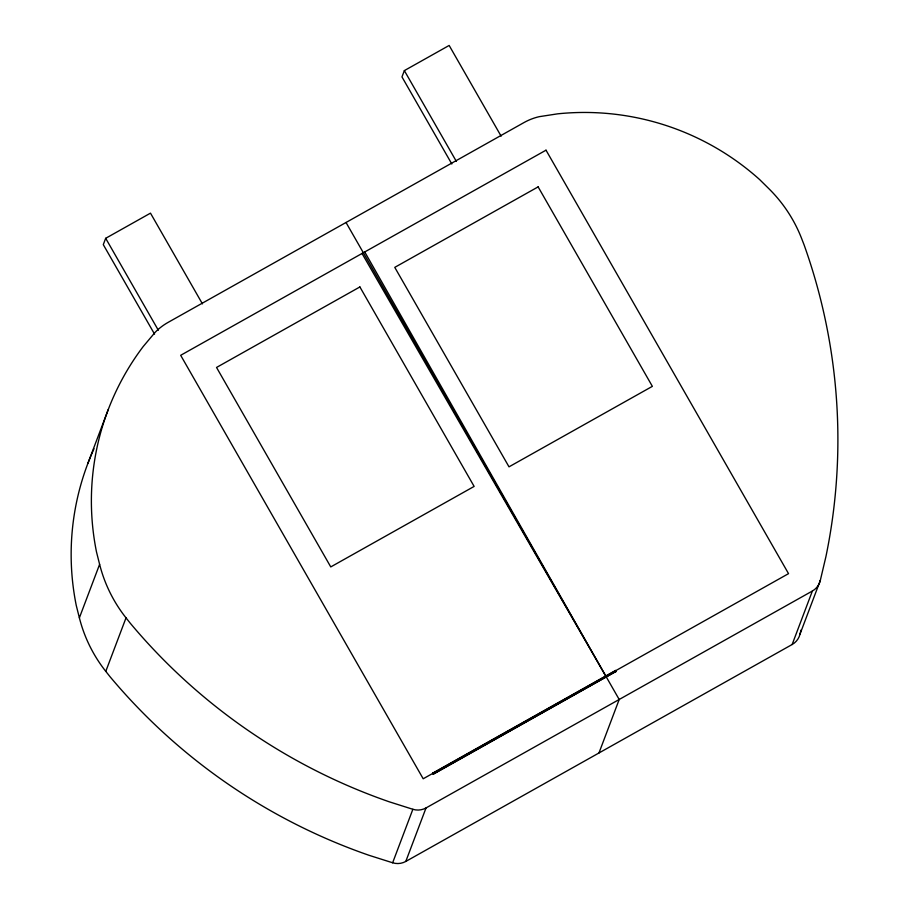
<?xml version="1.0" encoding="UTF-8"?>
<svg xmlns="http://www.w3.org/2000/svg" width="909" height="909" viewBox="0 0 909 909"><rect width="100%" height="100%" fill="white"/><g stroke="black" fill="none" stroke-linecap="round" stroke-linejoin="round"><path stroke-width="1.36" d="M94.002 448.728A260.19 257.951 20.7 0 0 76.265 605.474L79.378 617.836A142.736 141.509 20.7 0 0 105.785 671.353L109.978 676.648A585.419 580.374 20.7 0 0 369.134 855.335L392.643 862.777A16.578 16.43 20.7 0 0 405.789 861.437L792.137 644.515A16.578 16.43 20.7 0 0 800.045 634.028L800.988 630.062M820.282 580.533L825.895 556.74A585.419 580.374 20.7 0 0 804.067 244.805L801.624 238.522A142.736 141.509 20.7 0 0 768.798 188.618L759.685 179.618A260.19 257.951 20.7 0 0 557.694 113.83L539.185 116.682A57.574 57.085 20.7 0 0 524.027 122.545L168.017 322.434A57.574 57.085 20.7 0 0 155.155 332.308L143.179 346.568A260.19 257.951 20.7 0 0 96.502 551.979L99.615 564.341A142.736 141.509 20.7 0 0 126.021 617.859L130.214 623.154A585.419 580.374 20.7 0 0 389.359 801.84L412.868 809.283A16.578 16.43 20.7 0 0 426.026 807.942L812.373 591.02A16.578 16.43 20.7 0 0 820.282 580.533L800.045 634.028M202.434 303.867L150.485 213.149L105.683 238.306L103.285 244.635L154.541 334.114M87.991 463.124L108.228 409.618M79.378 617.836L99.615 564.341M105.785 671.353L126.021 617.859M501.12 136.168L449.16 45.45L404.357 70.607L401.971 76.924L451.818 163.972M392.643 862.777L412.868 809.283M432.889 773.036L433.286 774.218L616.075 671.365L615.563 670.467L432.889 773.036L433.286 774.218M405.789 861.437L426.026 807.942M615.563 670.467L615.961 671.66M598.963 752.982L619.199 699.487L346.022 222.489M792.137 644.515L812.373 591.02M433.4 773.923L616.075 671.365M362.009 253.452L605.871 676.205L364.725 251.929M404.357 70.607L456.318 161.325M105.683 238.306L158.336 330.251M546.014 150.178L180.675 355.305L423.196 778.774L788.535 573.647L546.014 150.178M359.896 286.949L216.535 367.452L330.762 566.921L474.134 486.417L359.896 286.949M538.128 186.879L394.767 267.371L509.006 466.84L652.367 386.348L538.128 186.879"/></g></svg>
